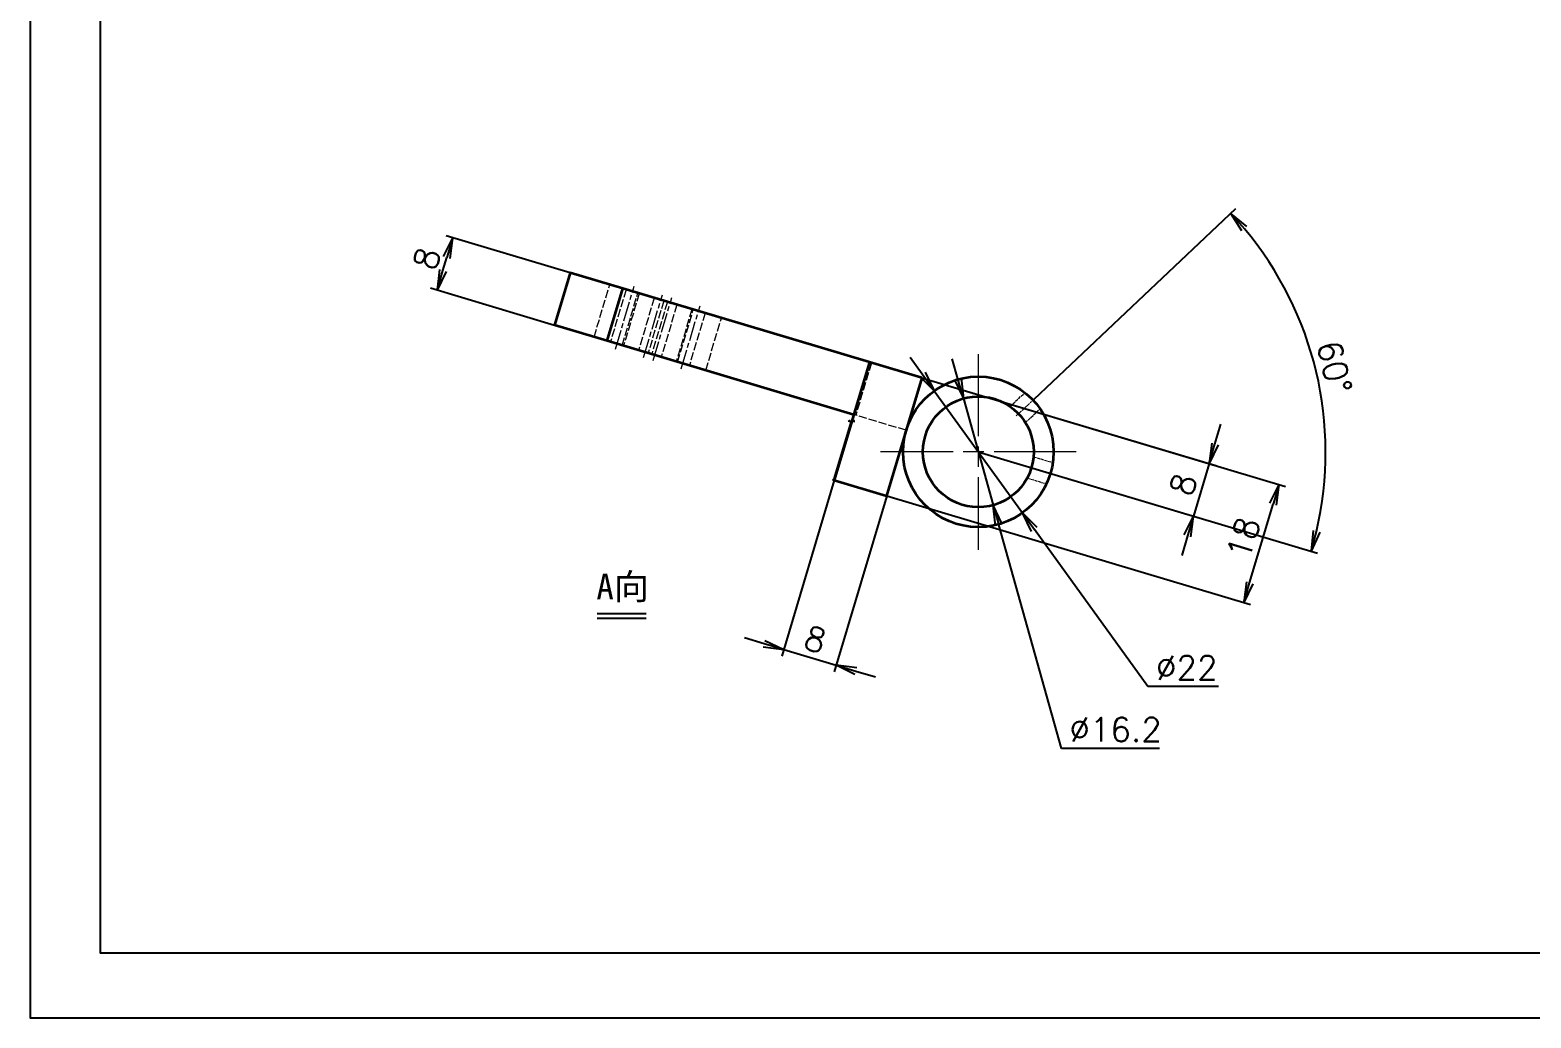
# Model space of a CAD drawing. Header units: inches. Extents: x 23 to 1845, y 4 to 536.
# Drawn here: x 23.1 to 242.6, y 14.4 to 158.8 of the extents above; entities that cross this region are included whole.
import ezdxf

# ---------------------------------------------------------------- set-up
doc = ezdxf.new("R2010")
doc.units = ezdxf.units.IN
doc.header["$MEASUREMENT"] = 0
doc.linetypes.add('AM_ISO02W050', pattern=[7.5, 6, -1.5])
doc.linetypes.add('AM_ISO08W050', pattern=[18, 12, -1.5, 3, -1.5])
doc.layers.add('AM_7', color=2, linetype='AM_ISO08W050', lineweight=25)
doc.layers.add('AM_HID', color=1, linetype='AM_ISO02W050', lineweight=25)
doc.layers.add('title_frame', color=7, linetype='Continuous')
doc.layers.add('word_dim', color=253, linetype='Continuous')
doc.styles.get("Standard").update_dxf_attribs({"font": 'txt', "bigfont": 'gbcbig.shx'})
doc.dimstyles.get("Standard").update_dxf_attribs({"dimtxt": 0.18, "dimasz": 0.18, "dimexe": 0.18, "dimexo": 0.0625, "dimgap": 0.09, "dimtad": 0, "dimtih": 1, "dimtoh": 1, "dimdec": 4, "dimzin": 0, "dimdsep": 46, "dimtxsty": 'Standard', "dimcen": 0.09, "dimadec": 0, "dimazin": 0, "dimtfac": 1, "dimtdec": 4, "dimtofl": 0, "dimtmove": 0, "dimatfit": 3, "dimfxl": 0, "dimtolj": 1, "dimtzin": 0, "dimarcsym": 0})
doc.dimstyles.new('STANDARD 1-1', dxfattribs={"dimtxt": 3.5, "dimasz": 3, "dimexe": 1, "dimexo": 0, "dimgap": 1, "dimtad": 3, "dimdsep": 46, "dimtxsty": 'Standard', "dimblk1": 'OPEN', "dimblk2": 'OPEN', "dimsah": 1, "dimcen": 0, "dimclrd": 256, "dimclre": 256, "dimclrt": 3, "dimazin": 2, "dimtfac": 1, "dimtmove": 0, "dimatfit": 3, "dimldrblk": 'OPEN', "dimfxl": 0, "dimtolj": 1, "dimlwd": 25, "dimlwe": 25, "dimarcsym": 0})
doc.dimstyles.new('STANDARD 1-1$2', dxfattribs={"dimtxt": 3.5, "dimasz": 3, "dimexe": 1, "dimexo": 0, "dimgap": 1, "dimtad": 3, "dimtoh": 1, "dimdsep": 46, "dimtxsty": 'Standard', "dimblk1": 'OPEN', "dimblk2": 'OPEN', "dimsah": 1, "dimcen": 0, "dimclrd": 256, "dimclre": 256, "dimclrt": 3, "dimazin": 2, "dimtfac": 1, "dimtmove": 0, "dimatfit": 3, "dimldrblk": 'OPEN', "dimfxl": 0, "dimtolj": 1, "dimlwd": 25, "dimlwe": 25, "dimarcsym": 0})
doc.dimstyles.new('STANDARD 1-1$3', dxfattribs={"dimtxt": 3.5, "dimasz": 3, "dimexe": 1, "dimexo": 0, "dimgap": 1, "dimtad": 3, "dimtoh": 1, "dimdsep": 46, "dimtxsty": 'Standard', "dimblk1": 'OPEN', "dimblk2": 'OPEN', "dimsah": 1, "dimcen": 0, "dimclrd": 256, "dimclre": 256, "dimclrt": 3, "dimazin": 2, "dimtfac": 1, "dimtmove": 0, "dimatfit": 3, "dimldrblk": 'OPEN', "dimfxl": 0, "dimtolj": 1, "dimlwd": 25, "dimlwe": 25, "dimarcsym": 0})

# ---------------------------------------------------------------- blocks, each defined once
blk = doc.blocks.new('_Open')
at = {"color": 0, "lineweight": -2}
for p, q in [((-1, 0.167), (0, 0)), ((-1, -0.167), (0, 0)), ((0, 0), (-1, 0))]:
    blk.add_line(p, q, dxfattribs=at)
blk = doc.blocks.new('*D13')
at = {"layer": 'DEFPOINTS', "color": 0, "ltscale": 2, "transparency": 16777216}
for p in [(84.94, 128.47), (102.12, 123.34), (99.83, 115.67)]:
    blk.add_point(p, dxfattribs=at)
at = {"layer": 'word_dim', "lineweight": 25, "ltscale": 2, "transparency": 16777216}
for p, q in [((102.12, 123.34), (83.98, 128.76)), ((83.51, 123.68), (84.08, 125.6)), ((99.83, 115.67), (81.69, 121.09))]:
    blk.add_line(p, q, dxfattribs=at)
at = {"layer": 'word_dim', "lineweight": 25, "ltscale": 2, "transparency": 16777216, "xscale": 3, "yscale": 3, "zscale": 3}
for p, rotation in [((84.94, 128.47), 73.37375522250785), ((82.65, 120.81), 253.3737552225079)]:
    blk.add_blockref('_Open', p, dxfattribs=dict(at, rotation=rotation))
at = {"layer": 'word_dim', "color": 3, "ltscale": 2, "transparency": 16777216, "insert": (81.16, 125.43), "char_height": 3.5, "attachment_point": 5, "rotation": 73.3738}
blk.add_mtext('\\A1;8', dxfattribs=at)
blk = doc.blocks.new('*D14')
at = {"layer": 'DEFPOINTS', "color": 0, "ltscale": 2, "transparency": 16777216}
for p in [(153.54, 107.99), (205.75, 92.4), (148.39, 90.74)]:
    blk.add_point(p, dxfattribs=at)
at = {"layer": 'word_dim', "lineweight": 25, "ltscale": 2, "transparency": 16777216}
for p, q in [((153.54, 107.99), (206.71, 92.11)), ((148.39, 90.74), (201.56, 74.86)), ((201.46, 78.02), (204.89, 89.52))]:
    blk.add_line(p, q, dxfattribs=at)
at = {"layer": 'word_dim', "lineweight": 25, "ltscale": 2, "transparency": 16777216, "xscale": 3, "yscale": 3, "zscale": 3}
for p, rotation in [((205.75, 92.4), 73.37375522250785), ((200.6, 75.15), 253.3737552225079)]:
    blk.add_blockref('_Open', p, dxfattribs=dict(at, rotation=rotation))
at = {"layer": 'word_dim', "color": 3, "ltscale": 2, "transparency": 16777216, "insert": (200.54, 84.56), "char_height": 3.5, "attachment_point": 5, "rotation": 73.3738}
blk.add_mtext('\\A1;18', dxfattribs=at)
blk = doc.blocks.new('*D15')
at = {"layer": 'DEFPOINTS', "color": 0, "ltscale": 2, "transparency": 16777216}
for p in [(140.72, 93.03), (148.39, 90.74), (141, 65.98)]:
    blk.add_point(p, dxfattribs=at)
at = {"layer": 'word_dim', "lineweight": 25, "ltscale": 2, "transparency": 16777216}
for p, q in [((140.72, 93.03), (133.04, 67.32)), ((148.39, 90.74), (140.71, 65.03)), ((130.46, 69.13), (127.58, 69.99)), ((133.33, 68.27), (141, 65.98)), ((143.87, 65.13), (146.75, 64.27))]:
    blk.add_line(p, q, dxfattribs=at)
at = {"layer": 'word_dim', "lineweight": 25, "ltscale": 2, "transparency": 16777216, "xscale": 3, "yscale": 3, "zscale": 3}
for p, rotation in [((133.33, 68.27), 343.3737552225668), ((141, 65.98), 163.3737552225668)]:
    blk.add_blockref('_Open', p, dxfattribs=dict(at, rotation=rotation))
at = {"layer": 'word_dim', "color": 3, "ltscale": 2, "transparency": 16777216, "insert": (137.95, 69.76), "char_height": 3.5, "attachment_point": 5, "rotation": 343.3738}
blk.add_mtext('\\A1;8', dxfattribs=at)
blk = doc.blocks.new('*D16')
at = {"layer": 'DEFPOINTS', "color": 0, "ltscale": 2, "transparency": 16777216}
for p in [(169.93, 104.87), (167.34, 102.42), (212.47, 100.16), (169.11, 94.99), (172.53, 93.97)]:
    blk.add_point(p, dxfattribs=at)
at = {"layer": 'word_dim', "lineweight": 25, "ltscale": 2, "transparency": 16777216}
for p, q in [((169.93, 104.87), (199.42, 132.73)), ((172.53, 93.97), (211.39, 82.36))]:
    blk.add_line(p, q, dxfattribs=at)
blk.add_arc((161.79, 97.17), 50.77, 346.7599, 39.9876, dxfattribs=at)
at = {"layer": 'word_dim', "lineweight": 25, "ltscale": 2, "transparency": 16777216, "xscale": 3, "yscale": 3, "zscale": 3}
for p, rotation in [((198.69, 132.04), 131.6807000197776), ((210.44, 82.65), 255.0668332875621)]:
    blk.add_blockref('_Open', p, dxfattribs=dict(at, rotation=rotation))
at = {"layer": 'word_dim', "color": 3, "ltscale": 2, "transparency": 16777216, "insert": (213.86, 109.55), "char_height": 3.5, "attachment_point": 5, "rotation": 283.3738}
blk.add_mtext('\\A1;60°', dxfattribs=at)
blk = doc.blocks.new('*D17')
at = {"layer": 'DEFPOINTS', "color": 0, "ltscale": 2, "transparency": 16777216}
for p in [(153.54, 107.99), (161.79, 97.17), (193.24, 87.78)]:
    blk.add_point(p, dxfattribs=at)
at = {"layer": 'word_dim', "lineweight": 25, "ltscale": 2, "transparency": 16777216}
for p, q in [((153.54, 107.99), (196.49, 95.16)), ((196.39, 98.32), (197.25, 101.2)), ((161.79, 97.17), (194.2, 87.5)), ((195.53, 95.45), (193.24, 87.78)), ((192.38, 84.91), (191.53, 82.03))]:
    blk.add_line(p, q, dxfattribs=at)
at = {"layer": 'word_dim', "lineweight": 25, "ltscale": 2, "transparency": 16777216, "xscale": 3, "yscale": 3, "zscale": 3}
for p, rotation in [((195.53, 95.45), 253.3737552225079), ((193.24, 87.78), 73.37375522250785)]:
    blk.add_blockref('_Open', p, dxfattribs=dict(at, rotation=rotation))
at = {"layer": 'word_dim', "color": 3, "ltscale": 2, "transparency": 16777216, "insert": (191.75, 92.4), "char_height": 3.5, "attachment_point": 5, "rotation": 73.3738}
blk.add_mtext('\\A1;8', dxfattribs=at)
blk = doc.blocks.new('*D18')
at = {"layer": 'DEFPOINTS', "color": 0, "ltscale": 2, "transparency": 16777216}
for p in [(155.35, 106.09), (168.23, 88.26)]:
    blk.add_point(p, dxfattribs=at)
at = {"layer": 'word_dim', "lineweight": 25, "ltscale": 2, "transparency": 16777216}
for p, q in [((153.59, 108.52), (151.83, 110.95)), ((155.35, 106.09), (168.23, 88.26)), ((186.59, 62.87), (169.99, 85.83)), ((196.92, 62.87), (186.59, 62.87))]:
    blk.add_line(p, q, dxfattribs=at)
at = {"layer": 'word_dim', "lineweight": 25, "ltscale": 2, "transparency": 16777216, "xscale": 3, "yscale": 3, "zscale": 3}
for p, rotation in [((155.35, 106.09), 305.8636728418019), ((168.23, 88.26), 125.8636728418019)]:
    blk.add_blockref('_Open', p, dxfattribs=dict(at, rotation=rotation))
at = {"layer": 'word_dim', "color": 3, "ltscale": 2, "transparency": 16777216, "insert": (192.26, 65.62), "char_height": 3.5, "attachment_point": 5}
blk.add_mtext('\\A1;∅22', dxfattribs=at)
blk = doc.blocks.new('*D19')
at = {"layer": 'DEFPOINTS', "color": 0, "ltscale": 2, "transparency": 16777216}
for p in [(159.6, 104.97), (163.98, 89.37)]:
    blk.add_point(p, dxfattribs=at)
at = {"layer": 'word_dim', "lineweight": 25, "ltscale": 2, "transparency": 16777216}
for p, q in [((158.79, 107.86), (157.98, 110.75)), ((159.6, 104.97), (163.98, 89.37)), ((173.95, 53.83), (164.79, 86.49)), ((188.28, 53.83), (173.95, 53.83))]:
    blk.add_line(p, q, dxfattribs=at)
at = {"layer": 'word_dim', "lineweight": 25, "ltscale": 2, "transparency": 16777216, "xscale": 3, "yscale": 3, "zscale": 3}
for p, rotation in [((159.6, 104.97), 285.6648749856332), ((163.98, 89.37), 105.6648749856332)]:
    blk.add_blockref('_Open', p, dxfattribs=dict(at, rotation=rotation))
at = {"layer": 'word_dim', "color": 3, "ltscale": 2, "transparency": 16777216, "insert": (181.86, 56.58), "char_height": 3.5, "attachment_point": 5}
blk.add_mtext('\\A1;∅16.2', dxfattribs=at)
blk = doc.blocks.new('*D110')
at = {"color": 0, "lineweight": -2, "transparency": 16777216}
for p, q in [((145.76, 110.12), (143.29, 101.85)), ((145.81, 110.29), (145.64, 110.35)), ((140.71, 93.22), (143.18, 101.49)), ((140.66, 93.05), (140.49, 93.1))]:
    blk.add_line(p, q, dxfattribs=at)
at = {"color": 0, "transparency": 16777216}
for points in [[(145.73, 110.13), (145.79, 110.11), (145.81, 110.3)], [(140.68, 93.23), (140.74, 93.21), (140.66, 93.05)]]:
    blk.add_solid(points, dxfattribs=at)
at = {"layer": 'DEFPOINTS', "color": 0, "transparency": 16777216}
for p in [(145.87, 110.28), (140.66, 93.05), (140.72, 93.03)]:
    blk.add_point(p, dxfattribs=at)
at = {"color": 0, "transparency": 16777216, "insert": (143.23, 101.67), "char_height": 0.18, "attachment_point": 5}
blk.add_mtext('\\A1;18.0000', dxfattribs=at)

msp = doc.modelspace()

# ---------------------------------------------------------------- linework, layer by layer
at = {"color": 7, "lineweight": 35, "ltscale": 0.2}
for p, q in [((102.12318, 123.3402), (99.83416, 115.67466)), ((107.51077, 113.38234), (109.79979, 121.04787)), ((153.53855, 107.98696), (145.87302, 110.27598)), ((140.72273, 93.02853), (148.38826, 90.73951))]:
    msp.add_line(p, q, dxfattribs=at)
at = {"color": 7, "lineweight": 35, "ltscale": 0.200289}
for p, q in [((109.79979, 121.04787), (102.12318, 123.3402)), ((107.51077, 113.38234), (99.83416, 115.67466))]:
    msp.add_line(p, q, dxfattribs=at)
at = {"color": 7, "lineweight": 35}
for p, q in [((145.87302, 110.27598), (109.79979, 121.04787)), ((143.584, 102.61045), (107.51077, 113.38234))]:
    msp.add_line(p, q, dxfattribs=at)
at = {"color": 7, "lineweight": 35, "ltscale": 0.45}
for p, q in [((145.87302, 110.27598), (140.72273, 93.02853)), ((153.53855, 107.98696), (148.38826, 90.73951))]:
    msp.add_line(p, q, dxfattribs=at)
at = {"color": 7, "lineweight": 35}
for radius in [11, 8.1]:
    msp.add_circle((161.78964, 97.17403), radius, dxfattribs=at)
at = {"layer": 'AM_7', "lineweight": 13, "ltscale": 0.24}
for p, q in [((108.73238, 112.18265), (111.4792, 121.38129)), ((112.84485, 110.95461), (115.59167, 120.15325)), ((114.24117, 110.53766), (116.98799, 119.7363)), ((118.35364, 109.30962), (121.10046, 118.50826))]:
    msp.add_line(p, q, dxfattribs=at)
at = {"layer": 'AM_7', "lineweight": 13}
for p, q in [((161.78964, 111.47403), (161.78964, 82.87403)), ((176.08964, 97.17403), (147.48964, 97.17403))]:
    msp.add_line(p, q, dxfattribs=at)
at = {"layer": 'AM_7', "lineweight": 13, "ltscale": 0.08914}
msp.add_line((167.34245, 102.42025), (169.93426, 104.86895), dxfattribs=at)
at = {"layer": 'AM_7', "lineweight": 13, "ltscale": 0.089132}
msp.add_line((169.10969, 94.98818), (172.52592, 93.96805), dxfattribs=at)
at = {"layer": 'AM_HID', "lineweight": 13, "ltscale": 0.2}
for p, q in [((105.60761, 113.95064), (107.89663, 121.61618)), ((110.29072, 120.90127), (108.0017, 113.23574)), ((109.72008, 112.72261), (112.0091, 120.38815)), ((112.20987, 120.32819), (109.92086, 112.66266)), ((114.40319, 119.67324), (112.11417, 112.00771)), ((115.79951, 119.25628), (113.51049, 111.59075)), ((116.32235, 119.10016), (114.03333, 111.43463)), ((117.71866, 118.6832), (115.42964, 111.01767)), ((119.91198, 118.02825), (117.62296, 110.36272)), ((117.82374, 110.30276), (120.11276, 117.9683)), ((121.83113, 117.45517), (119.54212, 109.78964)), ((121.93621, 109.07473), (124.22523, 116.74027)), ((146.15994, 110.1903), (143.87092, 102.52477)), ((151.24952, 100.32143), (143.58398, 102.61045))]:
    msp.add_line(p, q, dxfattribs=at)
at = {"layer": 'AM_HID', "lineweight": 13, "ltscale": 0.07359}
for p, q in [((166.44535, 103.80273), (168.58502, 105.82426)), ((169.85825, 96.45638), (172.67878, 95.61413)), ((168.93056, 93.34994), (171.7511, 92.50769))]:
    msp.add_line(p, q, dxfattribs=at)
at = {"layer": 'AM_HID', "lineweight": 13, "ltscale": 0.073603}
msp.add_line((168.67167, 101.44602), (170.81171, 103.4679), dxfattribs=at)
at = {"layer": 'title_frame', "color": 4}
msp.add_lwpolyline([(443.14368, 311.41301), (23.14368, 311.41301), (23.14368, 14.41301), (443.14368, 14.41301)], close=True, dxfattribs=at)
at = {"layer": 'title_frame'}
msp.add_lwpolyline([(33.46868, 301.95051), (432.81868, 301.95051), (432.81868, 23.87551), (33.46868, 23.87551)], close=True, dxfattribs=at)
at = {"layer": 'word_dim', "ltscale": 2}
for p, q in [((106.04823, 73.55891), (113.24202, 73.55891)), ((106.04823, 72.87597), (113.24202, 72.87597))]:
    msp.add_line(p, q, dxfattribs=at)

# ---------------------------------------------------------------- texts
at = {"layer": 'word_dim', "ltscale": 2, "insert": (105.94592, 79.34827), "char_height": 3.75, "width": 209.3315582, "attachment_point": 1}
msp.add_mtext('{\\fSimSun|b0|i0|c134|p2;\\C3;A向}', dxfattribs=at)

# ---------------------------------------------------------------- dimensions: what is measured, and where the dimension line sits
dim = msp.add_aligned_dim(p1=(145.87302, 110.27598), p2=(140.72272, 93.02853), distance=-0.06741, dimstyle='Standard', override={"dimarcsym": 1})
dim.commit()
dim.dimension.update_dxf_attribs({"geometry": '*D110', "text_midpoint": (143.23328, 101.67154)})
at = {"layer": 'word_dim', "ltscale": 2}
dim = msp.add_angular_dim_2l(base=(212.47121, 100.16178), line1=((167.34245, 102.42025), (169.93426, 104.86895)), line2=((169.10969, 94.98818), (172.52592, 93.96805)), dimstyle='STANDARD 1-1$2', dxfattribs=at)
dim.commit()
dim.dimension.update_dxf_attribs({"geometry": '*D16', "text_midpoint": (213.85785, 109.55323)})
for base, p1, p2, angle, picture, middle in [((84.93826, 128.47182), (99.83416, 115.67466), (102.12318, 123.3402), 73.3737552, '*D13', (81.15872, 125.4259)), ((205.75, 92.39601), (148.38826, 90.73951), (153.53855, 107.98696), 73.3737552, '*D14', (200.53983, 84.55913)), ((193.2418, 87.78204), (153.53855, 107.98696), (161.78964, 97.17403), 73.3737552, '*D17', (191.75128, 92.40166)), ((140.99613, 65.98453), (140.72273, 93.02853), (148.38826, 90.73951), 343.3737552, '*D15', (137.95021, 69.76407))]:
    dim = msp.add_linear_dim(base=base, p1=p1, p2=p2, angle=angle, dimstyle='STANDARD 1-1', dxfattribs=at)
    dim.commit()
    dim.dimension.update_dxf_attribs({"geometry": picture, "text_midpoint": middle})
for p1, p2, picture, middle in [((155.34519, 106.08858), (168.23408, 88.25948), '*D18', (192.25789, 62.86621)), ((159.60256, 104.97317), (163.97672, 89.37488), '*D19', (181.86219, 53.82609))]:
    dim = msp.add_diameter_dim_2p(p1=p1, p2=p2, dimstyle='STANDARD 1-1$3', dxfattribs=at)
    dim.commit()
    dim.dimension.update_dxf_attribs({"geometry": picture, "text_midpoint": middle, "dimtype": 163})

doc.saveas('drawing.dxf')
